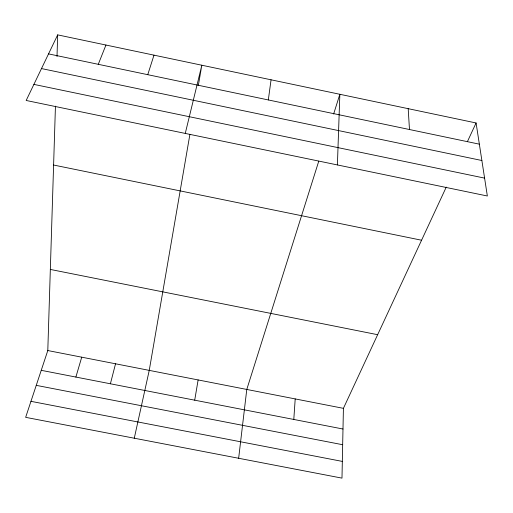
<?xml version="1.0" encoding="UTF-8"?>
<svg xmlns="http://www.w3.org/2000/svg" width="513" height="513" viewBox="0 0 513 513"><rect width="100%" height="100%" fill="white"/><g stroke="black" fill="none" stroke-linecap="round" stroke-linejoin="round"><path stroke-width="0.77" d="M446.265 187.104L343.415 408.342L341.985 478.129L25.65 417.338L47.799 350.546L55.449 106.14M57.001 56.501L57.68 34.871L476.083 122.966L487.35 195.998L26.176 100.471L57.68 34.871M337.4 164.936L339.85 94.283L333.63 114.021M293.795 419.454L295.206 398.915M238.648 458.269L246.779 389.45L318.772 161.146M268.318 99.945L271.063 79.797M194.709 400.178L198.127 379.934M189.893 134.444L149.245 370.38L134.278 438.211M198.3 85.665L201.821 65.222L185.264 133.425M110.398 383.782L115.54 363.788M75.879 377.068L81.727 357.176M147.757 74.68L153.99 55.154M98.272 64.311L105.947 45.035M467.375 141.697L476.083 122.966M41.239 370.328L342.992 429.022M36.256 385.353L342.671 444.726M30.96 401.333L342.331 461.411M47.799 350.546L343.415 408.342M50.338 269.44L377.651 334.7M53.608 165.032L421.571 240.225M33.896 84.388L484.593 178.114M48.543 53.891L479.354 144.166M41.495 68.569L481.874 160.511M408.188 108.673L409.483 129.526"/></g></svg>
